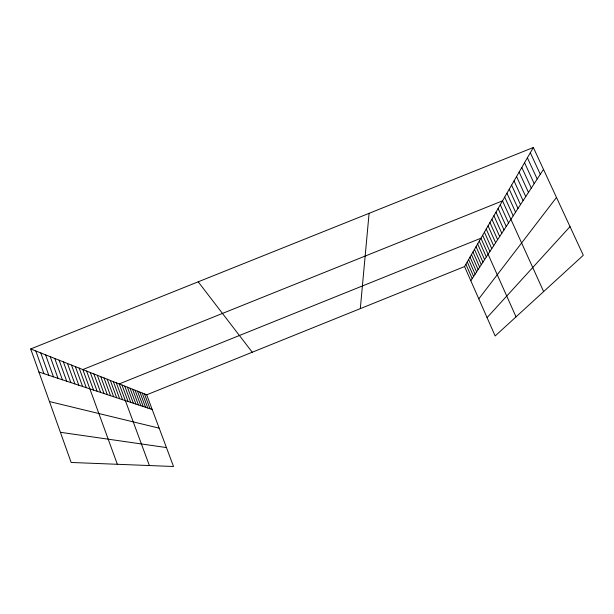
<?xml version="1.0" encoding="UTF-8"?>
<svg xmlns="http://www.w3.org/2000/svg" width="614" height="614" viewBox="0 0 614 614"><rect width="100%" height="100%" fill="white"/><g stroke="black" fill="none" stroke-linecap="round" stroke-linejoin="round"><path stroke-width="0.92" d="M360.311 308.627L369.083 213.327M464.56 266.568L533.336 147.498L583.3 255.278L495.16 335.965L464.56 266.568L146.7 394.81L30.7 348.952L71.147 462.465L173.524 466.502L146.7 394.81M470.815 280.759L543.49 169.41M478.797 298.857L556.491 197.447M487.071 317.622L570.022 226.635M30.7 348.952L533.336 147.498M60.402 432.294L166.432 447.56M49.442 401.548L159.179 428.165M38.92 372.023L152.188 409.469M198.199 281.818L252.247 352.229M530.312 152.725L540.297 174.307M527.388 157.79L537.196 179.05M524.548 162.702L534.195 183.647M521.8 167.461L531.294 188.099M519.137 172.073L528.47 192.42M516.551 176.548L525.737 196.61M514.041 180.9L523.082 200.678M511.6 185.121L520.503 204.631M509.236 189.219L518.001 208.461M506.934 193.203L515.568 212.191M504.693 197.079L513.204 215.821M543.643 291.573L502.513 200.847L82.836 369.559L117.351 464.291M500.272 204.731L508.53 222.974M498.092 208.499L506.228 226.497M495.982 212.168L503.994 229.928M493.917 215.737L501.815 233.266M491.914 219.206L499.696 236.513M489.964 222.583L497.632 239.667M488.061 225.875L495.628 242.745M486.211 229.076L493.671 245.738M484.408 232.199L491.768 248.655M482.65 235.246L489.911 251.502M516.029 316.855L480.931 238.217L119.193 383.934L149.386 465.55M479.265 241.11L486.334 256.982M477.631 243.935L484.615 259.615M476.042 246.69L482.934 262.193M474.484 249.384L481.292 264.711M472.964 252.009L479.688 267.159M471.483 254.572L478.122 269.561M470.032 257.082L476.594 271.902M468.62 259.538L475.098 274.189M467.239 261.932L473.64 276.43M465.88 264.273L472.212 278.618M144.482 393.935L150.023 408.755M142.21 393.037L147.805 408.026M139.885 392.116L145.541 407.274M137.505 391.179L143.223 406.506M135.072 390.22L140.852 405.724M132.586 389.23L138.419 404.925M130.038 388.225L135.932 404.096M127.42 387.188L133.384 403.26M124.749 386.137L130.774 402.393M122.002 385.047L128.103 401.51M116.307 382.798L122.547 399.676M113.352 381.624L119.661 398.716M110.313 380.427L116.698 397.742M107.197 379.199L113.651 396.736M103.996 377.932L110.528 395.7M100.711 376.628L107.32 394.641M97.334 375.292L104.027 393.551M93.858 373.918L100.635 392.43M90.289 372.506L97.15 391.272M86.612 371.056L93.558 390.09M79.16 368.108L86.275 387.68M75.376 366.612L82.583 386.459M71.493 365.077L78.792 385.208M67.486 363.496L74.877 383.911M63.365 361.869L70.856 382.583M59.121 360.188L66.703 381.21M54.746 358.461L62.428 379.797M50.241 356.673L58.023 378.339M45.582 354.831L53.472 376.835M40.785 352.935L48.782 375.284M35.819 350.978L43.932 373.68"/></g></svg>
